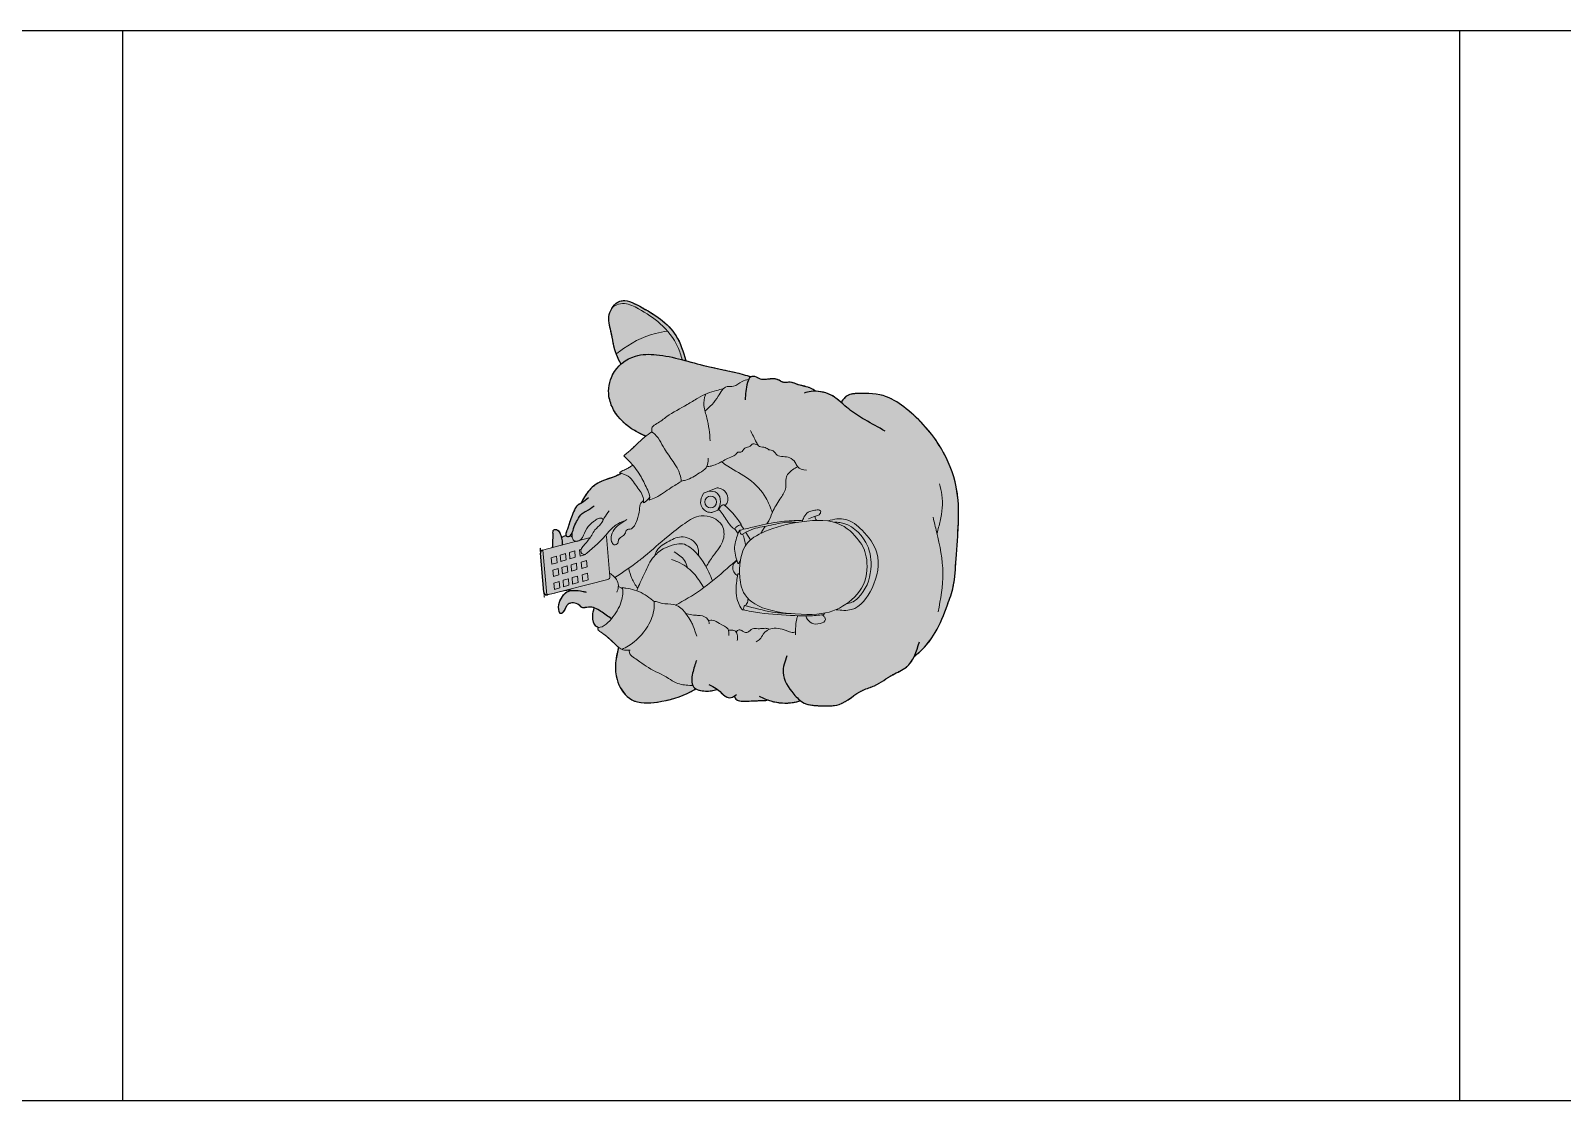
# Model space of a CAD drawing. Header units: millimetres. Extents: x 488786 to 747986, y 25193 to 95000.
# Drawn here: x 580246 to 582823, y 90200 to 92000 of the extents above; entities that cross this region are included whole.
import ezdxf

# ---------------------------------------------------------------- set-up
doc = ezdxf.new("R2010")
doc.units = ezdxf.units.MM
for name, color, linetype in [('10. ETC', 251, 'Continuous'), ('25. 255', 255, 'Continuous'), ('6. FUR1', 181, 'Continuous')]:
    doc.layers.add(name, color=color, linetype=linetype)
doc.layers.add('7. FUR2', color=241, linetype='Continuous', lineweight=5)

# ---------------------------------------------------------------- blocks, each defined once
blk = doc.blocks.new('YUHIHA_Accessory_Person_Seated_B_Plan')
at = {"layer": '25. 255'}
h = blk.add_hatch(color=256, dxfattribs=at)
h.dxf.hatch_style = 1
edge = h.paths.add_edge_path()
edge.add_spline(control_points=[(7234.8, 20135.7), (7251.6, 20140.4), (7296, 20154.6), (7328.2, 20204), (7353.4, 20253.6), (7336.7, 20272.8), (7315.4, 20282.5), (7286.2, 20273.6), (7260.9, 20270.6), (7240.9, 20263.2), (7234.5, 20260), (7228.6, 20256.8)], knot_values=[1356.412138, 1356.412138, 1356.412138, 1356.412138, 1403.512288, 1484.017915, 1519.431799, 1535.966917, 1549.052282, 1577.939486, 1618.117131, 1619.231134, 1637.793348, 1637.793348, 1637.793348, 1637.793348], weights=[1, 1, 1, 1, 1, 1, 1, 1, 1, 1, 1, 1], degree=3, periodic=0)
edge.add_spline(control_points=[(7228.6, 20256.8), (7222.9, 20263.3), (7205.1, 20277.7), (7172.6, 20282.9), (7133.2, 20268.9), (7108.2, 20241.4), (7096.9, 20217.9), (7093.7, 20210.9)], knot_values=[1198.148359, 1198.148359, 1198.148359, 1198.148359, 1221.302171, 1259.039821, 1283.753111, 1335.095709, 1356.412138, 1356.412138, 1356.412138, 1356.412138], weights=[1, 1, 1, 1, 1, 1, 1, 1], degree=3, periodic=0)
edge.add_spline(control_points=[(7093.7, 20210.9), (7093, 20211.9), (7086.6, 20220), (7075, 20231.2), (7063.8, 20244.3), (7058.6, 20250.5), (7057, 20252.3)], knot_values=[1146.914076, 1146.914076, 1146.914076, 1146.914076, 1150.209435, 1175.720654, 1191.377049, 1198.148359, 1198.148359, 1198.148359, 1198.148359], weights=[1, 1, 1, 1, 1, 1, 1], degree=3, periodic=0)
edge.add_spline(control_points=[(7057, 20252.3), (7053, 20248.1), (7047.4, 20242.2), (7041.3, 20236.8), (7039.6, 20235.3)], knot_values=[1124.394341, 1124.394341, 1124.394341, 1124.394341, 1140.693836, 1146.914076, 1146.914076, 1146.914076, 1146.914076], weights=[1, 1, 1, 1, 1], degree=3, periodic=0)
edge.add_spline(control_points=[(7039.6, 20235.3), (7036.9, 20239.4), (7032.6, 20246.5), (7026.1, 20261.8), (7024.5, 20258.5), (7024.1, 20257.3)], knot_values=[1095.407083, 1095.407083, 1095.407083, 1095.407083, 1111.435016, 1120.953215, 1124.394341, 1124.394341, 1124.394341, 1124.394341], weights=[1, 1, 1, 1, 1, 1], degree=3, periodic=0)
edge.add_spline(control_points=[(7024.1, 20257.3), (7022.6, 20260.2), (7015.8, 20273.2), (7011.3, 20296.6), (6992, 20319.8), (6976.6, 20328.5), (6968.4, 20332.6)], knot_values=[1005.55194, 1005.55194, 1005.55194, 1005.55194, 1014.651081, 1046.359614, 1070.071876, 1095.407083, 1095.407083, 1095.407083, 1095.407083], weights=[1, 1, 1, 1, 1, 1, 1], degree=3, periodic=0)
edge.add_spline(control_points=[(6968.4, 20332.6), (6967.1, 20335.2), (6964.6, 20340.7), (6950, 20347.7), (6935.2, 20353.2), (6920.5, 20357.4), (6914.2, 20360.5), (6909.8, 20361.4), (6908.2, 20360.3), (6908.1, 20360.2)], knot_values=[936.938749, 936.938749, 936.938749, 936.938749, 945.288585, 954.782466, 983.343668, 993.981421, 999.888872, 1005.080317, 1005.55194, 1005.55194, 1005.55194, 1005.55194], weights=[1, 1, 1, 1, 1, 1, 1, 1, 1, 1], degree=3, periodic=0)
edge.add_spline(control_points=[(6908.1, 20360.2), (6908.1, 20360.3), (6907.6, 20362.8), (6907, 20366.5), (6904.2, 20368.1), (6903.2, 20368.6)], knot_values=[927.478333, 927.478333, 927.478333, 927.478333, 927.806519, 934.048497, 936.938749, 936.938749, 936.938749, 936.938749], weights=[1, 1, 1, 1, 1, 1], degree=3, periodic=0)
edge.add_spline(control_points=[(6903.2, 20368.6), (6906, 20369.2), (6911.5, 20371.2), (6919.5, 20374.5), (6920.7, 20385.1), (6904.7, 20384.5), (6895.1, 20385.1), (6888, 20385.5)], knot_values=[875.928127, 875.928127, 875.928127, 875.928127, 884.067212, 892.107394, 898.47116, 905.67108, 927.478333, 927.478333, 927.478333, 927.478333], weights=[1, 1, 1, 1, 1, 1, 1, 1], degree=3, periodic=0)
edge.add_spline(control_points=[(6888, 20385.5), (6887.4, 20385.5), (6886.8, 20385.5), (6886.1, 20385.6)], knot_values=[874.079904, 874.079904, 874.079904, 874.079904, 875.928127, 875.928127, 875.928127, 875.928127], weights=[1, 1, 1, 1], degree=3, periodic=0)
edge.add_spline(control_points=[(6886.1, 20385.6), (6884.5, 20391.9), (6882.8, 20398.2), (6881.1, 20404.5)], knot_values=[873.079904, 873.079904, 873.079904, 873.079904, 874.079904, 874.079904, 874.079904, 874.079904], weights=[1, 1, 1, 1], degree=3, periodic=0)
edge.add_spline(control_points=[(6881.1, 20404.5), (6880.4, 20407.2), (6878.2, 20408.7), (6875.4, 20408.5)], knot_values=[865.534523, 865.534523, 865.534523, 865.534523, 873.079904, 873.079904, 873.079904, 873.079904], weights=[1, 0.843964, 0.843964, 1], degree=3, periodic=0)
edge.add_spline(control_points=[(6875.4, 20408.5), (6851.1, 20406.4), (6826.9, 20404.3), (6802.6, 20402.3)], knot_values=[864.534523, 864.534523, 864.534523, 864.534523, 865.534523, 865.534523, 865.534523, 865.534523], weights=[1, 1, 1, 1], degree=3, periodic=0)
edge.add_spline(control_points=[(6802.6, 20402.3), (6801, 20402.1), (6799.6, 20401.3), (6798.7, 20400)], knot_values=[859.863027, 859.863027, 859.863027, 859.863027, 864.534523, 864.534523, 864.534523, 864.534523], weights=[1, 0.938664, 0.938664, 1], degree=3, periodic=0)
edge.add_spline(control_points=[(6798.7, 20400), (6797.9, 20399), (6797.6, 20397.8), (6797.7, 20396.2), (6797.7, 20395.9), (6797.8, 20395.6)], knot_values=[855.19153, 855.19153, 855.19153, 855.19153, 858.91104, 858.91104, 859.863027, 859.863027, 859.863027, 859.863027], weights=[1, 0.951163, 0.941211, 0.977548, 0.9875, 1], degree=3, periodic=0)
edge.add_spline(control_points=[(6797.8, 20395.6), (6801.1, 20382.3), (6804.4, 20369.1), (6807.7, 20355.9)], knot_values=[854.19153, 854.19153, 854.19153, 854.19153, 855.19153, 855.19153, 855.19153, 855.19153], weights=[1, 1, 1, 1], degree=3, periodic=0)
edge.add_spline(control_points=[(6807.7, 20355.9), (6806.7, 20355.7), (6805.6, 20355.5), (6804.6, 20355.4)], knot_values=[853.19153, 853.19153, 853.19153, 853.19153, 854.19153, 854.19153, 854.19153, 854.19153], weights=[1, 1, 1, 1], degree=3, periodic=0)
edge.add_spline(control_points=[(6804.6, 20355.4), (6804.1, 20357), (6801.4, 20363.1), (6789.8, 20370.3), (6778.5, 20376.7), (6758.7, 20372.6), (6769.4, 20362.2), (6784, 20359.6), (6783.2, 20338.9), (6771.3, 20330.6), (6775.6, 20319.2), (6774.3, 20311.6), (6773.1, 20308.2)], knot_values=[739.465131, 739.465131, 739.465131, 739.465131, 744.19374, 757.902164, 774.073028, 785.920166, 791.746981, 806.401407, 825.216433, 831.845484, 843.489254, 853.19153, 853.19153, 853.19153, 853.19153], weights=[1, 1, 1, 1, 1, 1, 1, 1, 1, 1, 1, 1, 1], degree=3, periodic=0)
edge.add_spline(control_points=[(6773.1, 20308.2), (6768.3, 20309.5), (6756.4, 20312.6), (6740, 20308.8), (6736.6, 20301.4), (6736.3, 20300.6)], knot_values=[702.484478, 702.484478, 702.484478, 702.484478, 716.598355, 737.283091, 739.465131, 739.465131, 739.465131, 739.465131], weights=[1, 1, 1, 1, 1, 1], degree=3, periodic=0)
edge.add_spline(control_points=[(6736.3, 20300.6), (6735.1, 20301.1), (6731.4, 20302), (6721.9, 20286), (6711.4, 20275.8), (6700.9, 20265), (6699.1, 20262.8)], knot_values=[652.067921, 652.067921, 652.067921, 652.067921, 655.288809, 662.708475, 694.804602, 702.484478, 702.484478, 702.484478, 702.484478], weights=[1, 1, 1, 1, 1, 1, 1], degree=3, periodic=0)
edge.add_spline(control_points=[(6699.1, 20262.8), (6691, 20264.9), (6669.7, 20270), (6633, 20268.1), (6593, 20239.9), (6595.2, 20182.9), (6607.3, 20143.7), (6619.5, 20121.4), (6621.2, 20118.4)], knot_values=[437.389157, 437.389157, 437.389157, 437.389157, 460.57715, 498.157394, 536.904242, 581.379041, 642.512946, 652.067921, 652.067921, 652.067921, 652.067921], weights=[1, 1, 1, 1, 1, 1, 1, 1, 1], degree=3, periodic=0)
edge.add_spline(control_points=[(6621.2, 20118.4), (6618.4, 20113.4), (6615.8, 20098.2), (6617.6, 20085.5), (6620.1, 20078.7), (6620.1, 20078.6)], knot_values=[400.823141, 400.823141, 400.823141, 400.823141, 417.036477, 437.085412, 437.389157, 437.389157, 437.389157, 437.389157], weights=[1, 1, 1, 1, 1, 1], degree=3, periodic=0)
edge.add_spline(control_points=[(6620.1, 20078.6), (6618.2, 20076), (6612.1, 20069.1), (6602.8, 20059.9), (6605, 20050.6), (6606.5, 20047.9), (6607.2, 20046.8)], knot_values=[363.568331, 363.568331, 363.568331, 363.568331, 373.468698, 391.54366, 397.027836, 400.823141, 400.823141, 400.823141, 400.823141], weights=[1, 1, 1, 1, 1, 1, 1], degree=3, periodic=0)
edge.add_spline(control_points=[(6607.2, 20046.8), (6604.4, 20045.6), (6598.4, 20042.3), (6597.2, 20023.3), (6599.3, 20005.3), (6598.6, 19989), (6600.1, 19984.1)], knot_values=[301.787675, 301.787675, 301.787675, 301.787675, 309.739738, 320.310187, 349.168688, 363.568331, 363.568331, 363.568331, 363.568331], weights=[1, 1, 1, 1, 1, 1, 1], degree=3, periodic=0)
edge.add_spline(control_points=[(6600.1, 19984.1), (6599.4, 19982.2), (6594.1, 19967), (6592.8, 19945.5), (6597, 19927.3), (6598.3, 19923)], knot_values=[244.492619, 244.492619, 244.492619, 244.492619, 250.147657, 289.15277, 301.787675, 301.787675, 301.787675, 301.787675], weights=[1, 1, 1, 1, 1, 1], degree=3, periodic=0)
edge.add_spline(control_points=[(6598.3, 19923), (6596.7, 19920.9), (6589.8, 19910.3), (6589.1, 19884.3), (6586.9, 19843.6), (6617, 19816.1), (6626.4, 19778.3), (6646.6, 19754.6), (6658.1, 19723.5), (6673.1, 19713.6), (6681.1, 19709.9)], knot_values=[0, 0, 0, 0, 8.098568, 39.147419, 74.023921, 126.330444, 149.523644, 189.191807, 218.335236, 244.492619, 244.492619, 244.492619, 244.492619], weights=[1, 1, 1, 1, 1, 1, 1, 1, 1, 1, 1], degree=3, periodic=0)
edge.add_spline(control_points=[(6681.1, 19709.9), (6683.9, 19706.2), (6696.3, 19690.9), (6727.5, 19666.7), (6770.4, 19650), (6816, 19633.5), (6890.6, 19631.1), (6980.1, 19618.4), (7078.8, 19658.5), (7133.7, 19707.5), (7172.1, 19762.6), (7173.6, 19801.9), (7171.5, 19834.6), (7161.5, 19842.1), (7155.8, 19845.3)], knot_values=[1920.13224, 1920.13224, 1920.13224, 1920.13224, 1932.98977, 1974.843567, 2027.394872, 2060.672429, 2108.533139, 2233.535168, 2305.052476, 2396.077543, 2436.058926, 2486.281816, 2503.863838, 2521.149886, 2521.149886, 2521.149886, 2521.149886], weights=[1, 1, 1, 1, 1, 1, 1, 1, 1, 1, 1, 1, 1, 1, 1], degree=3, periodic=0)
edge.add_spline(control_points=[(7155.8, 19845.3), (7161.3, 19851.6), (7172.7, 19865.4), (7176.9, 19883.8), (7177, 19893.4)], knot_values=[1870.622397, 1870.622397, 1870.622397, 1870.622397, 1893.773653, 1920.13224, 1920.13224, 1920.13224, 1920.13224], weights=[1, 1, 1, 1, 1], degree=3, periodic=0)
edge.add_spline(control_points=[(7177, 19893.4), (7179.2, 19896.3), (7185.8, 19905.6), (7187.1, 19923.2), (7195.8, 19939.2), (7191.9, 19953.7), (7202, 19965.9), (7199.7, 19981), (7198.1, 19996.1), (7205.3, 20004.7), (7205.3, 20011.8), (7204.3, 20013.9)], knot_values=[1753.958919, 1753.958919, 1753.958919, 1753.958919, 1764.08912, 1785.514975, 1800.983889, 1812.737031, 1823.673633, 1841.122188, 1853.112694, 1863.950162, 1870.622397, 1870.622397, 1870.622397, 1870.622397], weights=[1, 1, 1, 1, 1, 1, 1, 1, 1, 1, 1, 1], degree=3, periodic=0)
edge.add_spline(control_points=[(7204.3, 20013.9), (7205.9, 20018.8), (7214.2, 20046), (7220.9, 20087.4), (7231.2, 20122.8), (7234.8, 20135.7)], knot_values=[1637.793348, 1637.793348, 1637.793348, 1637.793348, 1651.834382, 1716.867434, 1753.958919, 1753.958919, 1753.958919, 1753.958919], weights=[1, 1, 1, 1, 1, 1], degree=3, periodic=0)
at = {"layer": '6. FUR1'}
blk.add_line((6802.6, 20402.3), (6875.4, 20408.5), dxfattribs=at)
for centre, start, end in [((6803, 20396.9), 94.9054, 193.9862), ((6875.9, 20403.1), 14.8879, 94.9054)]:
    blk.add_arc(centre, 5.4, start, end, dxfattribs=at)
for points, knots in [([(6752.4, 20276.1), (6757.2, 20282.5), (6766.7, 20295.4), (6777.6, 20314), (6771.3, 20330.6), (6783.2, 20338.9), (6784, 20359.6), (6769.4, 20362.2), (6758.7, 20372.6), (6778.5, 20376.7), (6789.8, 20370.3), (6804, 20361.5), (6806.8, 20345.2), (6804.9, 20332.9), (6803, 20325.1), (6802.5, 20323.2)], [5.381191, 5.381191, 5.381191, 5.381191, 27.690537, 50.232906, 61.876675, 68.505727, 87.320753, 101.975179, 107.801993, 119.649131, 135.819995, 149.528419, 161.92189, 178.705362, 184.206324, 184.206324, 184.206324, 184.206324]), ([(6886.1, 20385.6), (6886.8, 20385.5), (6887.4, 20385.5), (6888, 20385.5), (6895.1, 20385.1), (6904.7, 20384.5), (6920.7, 20385.1), (6919.5, 20374.5), (6910.7, 20370.9), (6901.3, 20367.5), (6894, 20367.9), (6890.6, 20368.1)], [-1.848223, -1.848223, -1.848223, -1.848223, 0, 0, 0, 21.807253, 29.007172, 35.370938, 43.411121, 53.828483, 63.289831, 63.289831, 63.289831, 63.289831]), ([(6978.7, 20318.5), (6975.3, 20322.4), (6969.6, 20328.8), (6965.2, 20340.4), (6950, 20347.7), (6935.2, 20353.2), (6920.5, 20357.4), (6914.2, 20360.5), (6908.7, 20361.6), (6905.2, 20356.3), (6912.1, 20347.2), (6925.1, 20347), (6937.4, 20338.2), (6949.2, 20332.7), (6955.3, 20319.7), (6960.4, 20312.4), (6963.7, 20307.5)], [0, 0, 0, 0, 15.529739, 25.855281, 35.349162, 63.910364, 74.548118, 80.455569, 85.647013, 89.031192, 96.721711, 113.028141, 126.501805, 141.322813, 150.482944, 168.231999, 168.231999, 168.231999, 168.231999]), ([(7024.1, 20257.3), (7022.6, 20260.2), (7015.8, 20273.2), (7011.3, 20296.6), (6992, 20319.8), (6976.6, 20328.5), (6968.4, 20332.6)], [2.572139, 2.572139, 2.572139, 2.572139, 11.671281, 43.379813, 67.092075, 92.427282, 92.427282, 92.427282, 92.427282]), ([(6736.3, 20300.6), (6736.6, 20301.4), (6740, 20308.8), (6756.4, 20312.6), (6768.3, 20309.5), (6773.1, 20308.2)], [2.022348, 2.022348, 2.022348, 2.022348, 4.204389, 24.889125, 39.003002, 39.003002, 39.003002, 39.003002]), ([(7093.7, 20210.9), (7096.9, 20217.9), (7108.2, 20241.4), (7133.2, 20268.9), (7172.6, 20282.9), (7215.7, 20276), (7247.4, 20236.2), (7247.4, 20171), (7223.9, 20106), (7214.2, 20046), (7205.9, 20018.8), (7204.3, 20013.9)], [4.827478, 4.827478, 4.827478, 4.827478, 26.143907, 77.486505, 102.199795, 139.937445, 191.034414, 227.348551, 316.472565, 381.505617, 395.546652, 395.546652, 395.546652, 395.546652]), ([(7228.6, 20256.8), (7234.5, 20260), (7253.8, 20269.8), (7285.8, 20273.4), (7321.3, 20284.3), (7355.8, 20258.5), (7328.2, 20204), (7296, 20154.6), (7251.6, 20140.4), (7234.8, 20135.7)], [5.288303, 5.288303, 5.288303, 5.288303, 23.850516, 65.142164, 94.029368, 123.649851, 159.063735, 239.569362, 286.669513, 286.669513, 286.669513, 286.669513]), ([(6699.1, 20262.8), (6691, 20264.9), (6669.7, 20270), (6633, 20268.1), (6593, 20239.9), (6595.2, 20182.9), (6607.3, 20143.7), (6619.5, 20121.4), (6621.2, 20118.4)], [3.996634, 3.996634, 3.996634, 3.996634, 27.184627, 64.764871, 103.511718, 147.986518, 209.120423, 218.675397, 218.675397, 218.675397, 218.675397]), ([(6674.4, 20117.2), (6666.8, 20119.9), (6651.6, 20125.2), (6621.4, 20128.7), (6615.5, 20100.3), (6617.6, 20085.5), (6620.1, 20078.7), (6620.1, 20078.6)], [0, 0, 0, 0, 23.086971, 46.646881, 68.818031, 88.866966, 89.170711, 89.170711, 89.170711, 89.170711]), ([(6629.1, 20093.9), (6626.7, 20089.3), (6622.4, 20081), (6612.8, 20069.7), (6602.8, 20059.9), (6605.5, 20048.7), (6608.5, 20044.8), (6610.3, 20042.3)], [0, 0, 0, 0, 15.415736, 27.691452, 45.766414, 51.25059, 60.498087, 60.498087, 60.498087, 60.498087]), ([(6607.2, 20046.8), (6604.4, 20045.6), (6598.4, 20042.3), (6597.2, 20023.3), (6599.3, 20005.3), (6598.6, 19989), (6600.1, 19984.1)], [2.106491, 2.106491, 2.106491, 2.106491, 10.058555, 20.629003, 49.487504, 63.887148, 63.887148, 63.887148, 63.887148]), ([(7177, 19893.4), (7179.2, 19896.3), (7185.8, 19905.6), (7187.1, 19923.2), (7195.8, 19939.2), (7191.9, 19953.7), (7202, 19965.9), (7199.7, 19981), (7198.1, 19996.1), (7205.4, 20004.8), (7205.2, 20016.8), (7185.8, 20023.2), (7171.6, 20024.4), (7161.2, 20025.2)], [4.084874, 4.084874, 4.084874, 4.084874, 14.215075, 35.64093, 51.109843, 62.862986, 73.799588, 91.248143, 103.238649, 114.076117, 121.143694, 132.521908, 162.73266, 162.73266, 162.73266, 162.73266]), ([(6607.1, 20000.1), (6603.8, 19993), (6594.5, 19973.1), (6592.8, 19945.5), (6597, 19927.3), (6598.3, 19923)], [0, 0, 0, 0, 21.803575, 60.808688, 73.443592, 73.443592, 73.443592, 73.443592]), ([(6682.5, 19948), (6671.9, 19952), (6646.7, 19961.3), (6615.4, 19940.2), (6589.9, 19916.4), (6589.1, 19884.3), (6586.9, 19843.6), (6617, 19816.1), (6626.4, 19778.3), (6646.6, 19754.6), (6661.3, 19714.6), (6689.7, 19706), (6708, 19700.4)], [0, 0, 0, 0, 32.307682, 76.975852, 102.500365, 133.549217, 168.425718, 220.732241, 243.925441, 283.593605, 312.737034, 365.896322, 365.896322, 365.896322, 365.896322]), ([(7102.2, 19763.3), (7103, 19764.9), (7103.9, 19766.5), (7104.8, 19768.1), (7111.7, 19780.7), (7124.4, 19803.7), (7146.1, 19836.4), (7173.7, 19862.6), (7178.9, 19894.3), (7174.7, 19910.6), (7173.6, 19914.9)], [-5.04426, -5.04426, -5.04426, -5.04426, 0, 0, 0, 39.831029, 72.969652, 108.881152, 142.826264, 155.376809, 155.376809, 155.376809, 155.376809]), ([(6681.1, 19709.9), (6683.9, 19706.2), (6696.3, 19690.9), (6727.5, 19666.7), (6770.4, 19650), (6816, 19633.5), (6890.6, 19631.1), (6980.1, 19618.4), (7078.8, 19658.5), (7133.7, 19707.5), (7172.1, 19762.6), (7173.6, 19801.9), (7171.5, 19834.6), (7161.5, 19842.1), (7155.8, 19845.3)], [6.121291, 6.121291, 6.121291, 6.121291, 18.978822, 60.832618, 113.383924, 146.661481, 194.522191, 319.52422, 391.041527, 482.066595, 522.047977, 572.270868, 589.852889, 607.138938, 607.138938, 607.138938, 607.138938])]:
    blk.add_open_spline(points, degree=3, knots=knots, dxfattribs=at)
at = {"layer": '7. FUR2'}
for p, q in [((6797.7, 20396.5), (6881.3, 20403.7)), ((6797.8, 20395.6), (6825.9, 20282.8)), ((6881.1, 20404.5), (6904.9, 20315)), ((6831.6, 20278.7), (6906.3, 20285.1)), ((6955.9, 20074.1), (6951.2, 20086.5)), ((6996.8, 20077.4), (6987.6, 20101.7)), ((6911.1, 20038.7), (6920.4, 20044.9)), ((6899.4, 20015.5), (6913.4, 20024.5)), ((6919.3, 20028.3), (6927.5, 20033.6))]:
    blk.add_line(p, q, dxfattribs=at)
for points in [[(6854.7, 20387.3), (6857.7, 20377.3), (6869.7, 20378.3), (6866.7, 20388.3)], [(6807.7, 20382.3), (6810.7, 20372.3), (6822.7, 20373.3), (6819.7, 20383.3)], [(6812.7, 20365.3), (6815.7, 20355.3), (6827.7, 20356.3), (6824.7, 20366.3)], [(6831.7, 20384.3), (6834.7, 20374.3), (6846.7, 20375.3), (6843.7, 20385.3)], [(6836.7, 20367.3), (6839.7, 20357.3), (6851.7, 20358.3), (6848.7, 20368.3)], [(6859.7, 20370.3), (6862.7, 20360.3), (6874.7, 20361.3), (6871.7, 20371.3)], [(6817.7, 20348.3), (6820.7, 20338.3), (6832.7, 20339.3), (6829.7, 20349.3)], [(6841.7, 20350.3), (6844.7, 20340.3), (6856.7, 20341.3), (6853.7, 20351.3)], [(6846.7, 20331.3), (6849.7, 20321.3), (6861.7, 20322.3), (6858.7, 20332.3)], [(6864.7, 20353.3), (6867.7, 20343.3), (6879.7, 20344.3), (6876.7, 20354.3)], [(6822.7, 20329.3), (6825.7, 20319.3), (6837.7, 20320.3), (6834.7, 20330.3)]]:
    blk.add_lwpolyline(points, close=True, dxfattribs=at)
blk.add_lwpolyline([(6882.7, 20331.9), (6881.7, 20335.3), (6869.7, 20334.3), (6872.7, 20324.3), (6873.5, 20324.4)], dxfattribs=at)
blk.add_circle((6970.5, 20090), 11, dxfattribs=at)
for centre, radius, start, end in [((6831.1, 20284.1), 5.4, 193.9862, 274.9054), ((6905.8, 20290.5), 5.4, 274.9054, 306.7219), ((6983.6, 20100.2), 4.32, 20.742, 61.0869), ((6952.2, 20086.9), 1.08, 183.0156, 200.742), ((6920.9, 20045.9), 1.08, 138.783, 236.1785), ((6770.8, 20030.3), 2.16, 121.576, 169.0738), ((6835, 20038.5), 1.08, 324.2499, 80.6149), ((6856.4, 20038.4), 1.08, 108.3402, 242.8112), ((6916.5, 20035.4), 1.08, 13.8548, 68.6525), ((6928.3, 20034.2), 1.08, 193.3204, 303.5239), ((6761.3, 19880.1), 2.16, 186.2734, 275.0149)]:
    blk.add_arc(centre, radius, start, end, dxfattribs=at)
blk.add_rational_spline([(6681.1, 19709.9), (6673.1, 19713.6), (6658.1, 19723.5), (6646.6, 19754.6), (6626.4, 19778.3), (6617, 19816.1), (6586.9, 19843.6), (6589.1, 19884.3), (6589.8, 19910.3), (6596.7, 19920.9), (6598.3, 19923), (6597, 19927.3), (6592.8, 19945.5), (6594.1, 19967), (6599.4, 19982.2), (6600.1, 19984.1), (6598.6, 19989), (6599.3, 20005.3), (6597.2, 20023.3), (6598.4, 20042.3), (6604.4, 20045.6), (6607.2, 20046.8), (6606.5, 20047.9), (6605, 20050.6), (6602.8, 20059.9), (6612.1, 20069.1), (6618.2, 20076), (6620.1, 20078.6), (6620.1, 20078.7), (6617.6, 20085.5), (6615.8, 20098.2), (6618.4, 20113.4), (6621.2, 20118.4), (6619.5, 20121.4), (6607.3, 20143.7), (6595.2, 20182.9), (6593, 20239.9), (6633, 20268.1), (6669.7, 20270), (6691, 20264.9), (6699.1, 20262.8), (6700.9, 20265), (6711.4, 20275.8), (6721.9, 20286), (6731.4, 20302), (6735.1, 20301.1), (6736.3, 20300.6), (6736.6, 20301.4), (6740, 20308.8), (6756.4, 20312.6), (6768.3, 20309.5), (6773.1, 20308.2), (6774.3, 20311.6), (6775.6, 20319.2), (6771.3, 20330.6), (6783.2, 20338.9), (6784, 20359.6), (6769.4, 20362.2), (6758.7, 20372.6), (6778.5, 20376.7), (6789.8, 20370.3), (6801.4, 20363.1), (6804.1, 20357), (6804.6, 20355.4), (6805.6, 20355.5), (6806.7, 20355.7), (6807.7, 20355.9), (6804.4, 20369.1), (6801.1, 20382.3), (6797.8, 20395.6), (6797.7, 20395.9), (6797.7, 20396.2), (6797.6, 20397.8), (6797.9, 20399), (6798.7, 20400), (6799.6, 20401.3), (6801, 20402.1), (6802.6, 20402.3), (6826.9, 20404.3), (6851.1, 20406.4), (6875.4, 20408.5), (6878.2, 20408.7), (6880.4, 20407.2), (6881.1, 20404.5), (6882.8, 20398.2), (6884.5, 20391.9), (6886.1, 20385.6), (6886.8, 20385.5), (6887.4, 20385.5), (6888, 20385.5), (6895.1, 20385.1), (6904.7, 20384.5), (6920.7, 20385.1), (6919.5, 20374.5), (6911.5, 20371.2), (6906, 20369.2), (6903.2, 20368.6), (6904.2, 20368.1), (6907, 20366.5), (6907.6, 20362.8), (6908.1, 20360.3), (6908.1, 20360.2), (6908.2, 20360.3), (6909.8, 20361.4), (6914.2, 20360.5), (6920.5, 20357.4), (6935.2, 20353.2), (6950, 20347.7), (6964.6, 20340.7), (6967.1, 20335.2), (6968.4, 20332.6), (6976.6, 20328.5), (6992, 20319.8), (7011.3, 20296.6), (7015.8, 20273.2), (7022.6, 20260.2), (7024.1, 20257.3), (7024.5, 20258.5), (7026.1, 20261.8), (7032.6, 20246.5), (7036.9, 20239.4), (7039.6, 20235.3), (7041.3, 20236.8), (7047.4, 20242.2), (7053, 20248.1), (7057, 20252.3), (7058.6, 20250.5), (7063.8, 20244.3), (7075, 20231.2), (7086.6, 20220), (7093, 20211.9), (7093.7, 20210.9), (7096.9, 20217.9), (7108.2, 20241.4), (7133.2, 20268.9), (7172.6, 20282.9), (7205.1, 20277.7), (7222.9, 20263.3), (7228.6, 20256.8), (7234.5, 20260), (7240.9, 20263.2), (7260.9, 20270.6), (7286.2, 20273.6), (7315.4, 20282.5), (7336.7, 20272.8), (7353.4, 20253.6), (7328.2, 20204), (7296, 20154.6), (7251.6, 20140.4), (7234.8, 20135.7), (7231.2, 20122.8), (7220.9, 20087.4), (7214.2, 20046), (7205.9, 20018.8), (7204.3, 20013.9), (7205.3, 20011.8), (7205.3, 20004.7), (7198.1, 19996.1), (7199.7, 19981), (7202, 19965.9), (7191.9, 19953.7), (7195.8, 19939.2), (7187.1, 19923.2), (7185.8, 19905.6), (7179.2, 19896.3), (7177, 19893.4), (7176.9, 19883.8), (7172.7, 19865.4), (7161.3, 19851.6), (7155.8, 19845.3), (7161.5, 19842.1), (7171.5, 19834.6), (7173.6, 19801.9), (7172.1, 19762.6), (7133.7, 19707.5), (7078.8, 19658.5), (6980.1, 19618.4), (6890.6, 19631.1), (6816, 19633.5), (6770.4, 19650), (6727.5, 19666.7), (6696.3, 19690.9), (6683.9, 19706.2), (6681.1, 19709.9)], [1, 1, 1, 1, 1, 1, 1, 1, 1, 1, 1, 1, 1, 1, 1, 1, 1, 1, 1, 1, 1, 1, 1, 1, 1, 1, 1, 1, 1, 1, 1, 1, 1, 1, 1, 1, 1, 1, 1, 1, 1, 1, 1, 1, 1, 1, 1, 1, 1, 1, 1, 1, 1, 1, 1, 1, 1, 1, 1, 1, 1, 1, 1, 1, 1, 1, 1, 1, 1, 1, 0.987500489837, 0.977548208386, 0.941210862032, 0.951163143483, 1, 0.93866363332, 0.93866363332, 1, 1, 1, 1, 0.843964316639, 0.843964316639, 1, 1, 1, 1, 1, 1, 1, 1, 1, 1, 1, 1, 1, 1, 1, 1, 1, 1, 1, 1, 1, 1, 1, 1, 1, 1, 1, 1, 1, 1, 1, 1, 1, 1, 1, 1, 1, 1, 1, 1, 1, 1, 1, 1, 1, 1, 1, 1, 1, 1, 1, 1, 1, 1, 1, 1, 1, 1, 1, 1, 1, 1, 1, 1, 1, 1, 1, 1, 1, 1, 1, 1, 1, 1, 1, 1, 1, 1, 1, 1, 1, 1, 1, 1, 1, 1, 1, 1, 1, 1, 1, 1, 1, 1, 1, 1, 1, 1, 1, 1, 1], degree=3, knots=[0, 0, 0, 0, 26.157383, 55.300812, 94.968975, 118.162175, 170.468698, 205.3452, 236.394051, 244.492619, 244.492619, 244.492619, 257.127524, 296.132637, 301.787675, 301.787675, 301.787675, 316.187318, 345.045819, 355.616268, 363.568331, 363.568331, 363.568331, 367.363636, 372.847812, 390.922774, 400.823141, 400.823141, 400.823141, 401.126886, 421.175821, 437.389157, 437.389157, 437.389157, 446.944131, 508.078036, 552.552836, 591.299684, 628.879927, 652.067921, 652.067921, 652.067921, 659.747797, 691.843924, 699.263589, 702.484478, 702.484478, 702.484478, 704.666519, 725.351255, 739.465131, 739.465131, 739.465131, 749.167408, 760.811178, 767.440229, 786.255255, 800.909681, 806.736496, 818.583633, 834.754498, 848.462922, 853.19153, 853.19153, 853.19153, 854.19153, 854.19153, 854.19153, 855.19153, 855.19153, 855.19153, 856.143517, 856.143517, 859.863027, 859.863027, 859.863027, 864.534523, 864.534523, 864.534523, 865.534523, 865.534523, 865.534523, 873.079904, 873.079904, 873.079904, 874.079904, 874.079904, 874.079904, 875.928127, 875.928127, 875.928127, 897.735379, 904.935299, 911.299065, 919.339248, 927.478333, 927.478333, 927.478333, 930.368585, 936.610563, 936.938749, 936.938749, 936.938749, 937.410371, 942.601816, 948.509267, 959.147021, 987.708223, 997.202103, 1005.55194, 1005.55194, 1005.55194, 1030.887146, 1054.599408, 1086.307941, 1095.407083, 1095.407083, 1095.407083, 1098.848209, 1108.366408, 1124.394341, 1124.394341, 1124.394341, 1130.614582, 1146.914076, 1146.914076, 1146.914076, 1153.685386, 1169.341781, 1194.853, 1198.148359, 1198.148359, 1198.148359, 1219.464787, 1270.807385, 1295.520676, 1333.258326, 1356.412138, 1356.412138, 1356.412138, 1374.974351, 1376.088354, 1416.265999, 1445.153203, 1458.238568, 1474.773686, 1510.18757, 1590.693197, 1637.793348, 1637.793348, 1637.793348, 1674.884833, 1739.917885, 1753.958919, 1753.958919, 1753.958919, 1760.631154, 1771.468622, 1783.459128, 1800.907683, 1811.844285, 1823.597428, 1839.066341, 1860.492196, 1870.622397, 1870.622397, 1870.622397, 1896.980983, 1920.13224, 1920.13224, 1920.13224, 1937.418289, 1955.00031, 2005.2232, 2045.204583, 2136.22965, 2207.746958, 2332.748987, 2380.609697, 2413.887254, 2466.43856, 2508.292356, 2521.149886, 2521.149886, 2521.149886, 2521.149886], dxfattribs=at)
for points, knots in [([(6903.2, 20368.6), (6904.2, 20368.1), (6907, 20366.5), (6907.6, 20362.8), (6908.1, 20360.3), (6908.1, 20360.2)], [2.087397, 2.087397, 2.087397, 2.087397, 4.977649, 11.219627, 11.547813, 11.547813, 11.547813, 11.547813]), ([(6954.3, 20279.9), (6950, 20283), (6942.3, 20288.6), (6928.7, 20295.1), (6920.5, 20306.3), (6905.5, 20313.8), (6894.5, 20323.1), (6885, 20331.8), (6875.8, 20333.8), (6871.3, 20325.1), (6883.1, 20313.8), (6895.5, 20296.8), (6916.2, 20280.9), (6930.7, 20264.7), (6934.5, 20254.3), (6935.9, 20250)], [0, 0, 0, 0, 14.746484, 26.374563, 41.254186, 51.948506, 72.297846, 80.713304, 88.56616, 93.430847, 103.166038, 127.285395, 155.798933, 174.071585, 186.499654, 186.499654, 186.499654, 186.499654]), ([(6915.8, 20348.6), (6912.9, 20349), (6907.8, 20349.8), (6899.7, 20348), (6895.9, 20339.8), (6902.9, 20329.2), (6917.6, 20324.8), (6929.7, 20316.3), (6935.4, 20307.1), (6940, 20301.9), (6942, 20294.4), (6939, 20291.6), (6937.9, 20290.6)], [0, 0, 0, 0, 7.947324, 14.547256, 21.43302, 29.130549, 46.107255, 63.121989, 68.911321, 75.763565, 82.889056, 86.867612, 86.867612, 86.867612, 86.867612]), ([(6693.9, 20241.2), (6693.5, 20245.8), (6692.8, 20256.6), (6709.5, 20273.9), (6721.9, 20286), (6731.5, 20302.1), (6735.2, 20301.1), (6736.4, 20300.6)], [0, 0, 0, 0, 12.569457, 28.973039, 61.069165, 68.488831, 71.775616, 71.775616, 71.775616, 71.775616]), ([(6736.4, 20300.6), (6736.4, 20299.5), (6736.8, 20292.7), (6749.8, 20276.6), (6771.7, 20261.2), (6795.9, 20253.7), (6807.8, 20254.8), (6810.8, 20255.1)], [0.655594, 0.655594, 0.655594, 0.655594, 3.673122, 19.582642, 53.95281, 78.905368, 87.140068, 87.140068, 87.140068, 87.140068]), ([(6802.1, 20265.9), (6805.1, 20264.7), (6812, 20261.8), (6827.1, 20264.7), (6834.1, 20273.4), (6838.1, 20279.3)], [0, 0, 0, 0, 8.978339, 20.393957, 39.407752, 39.407752, 39.407752, 39.407752]), ([(6938.2, 20247), (6936.4, 20249.5), (6931.2, 20256.5), (6924, 20268.6), (6910.2, 20276.2), (6898.6, 20276.6), (6889.1, 20271.5), (6892.9, 20262.1), (6901.2, 20263.3), (6906.3, 20256.7), (6910.1, 20249.1), (6920.2, 20248.4), (6919.1, 20234.3), (6937.6, 20227.3), (6953.3, 20222.7), (6967.9, 20222.5), (6972, 20217.4), (6973.4, 20215.4)], [0, 0, 0, 0, 8.431996, 24.246121, 38.684701, 49.407753, 56.572726, 63.426686, 69.408317, 76.596035, 84.452197, 92.462216, 97.786915, 117.758956, 135.804965, 147.635574, 154.004367, 154.004367, 154.004367, 154.004367]), ([(6784.7, 20196.3), (6780.6, 20196.1), (6764.6, 20195.7), (6732.5, 20208.7), (6707.2, 20233), (6697.2, 20252.5), (6695.2, 20256.6)], [7.458766, 7.458766, 7.458766, 7.458766, 18.805452, 52.029266, 99.918114, 112.59043, 112.59043, 112.59043, 112.59043]), ([(6784.7, 20196.3), (6786.3, 20198.2), (6795.2, 20209.2), (6805.8, 20226.5), (6809.1, 20245.5), (6810.4, 20253.1), (6810.8, 20255.1)], [18.623805, 18.623805, 18.623805, 18.623805, 25.619713, 57.714308, 73.14662, 78.995619, 78.995619, 78.995619, 78.995619]), ([(6808.3, 20254.8), (6809.6, 20256.5), (6811.3, 20259), (6812.4, 20261.9), (6812.8, 20262.9)], [3.282698, 3.282698, 3.282698, 3.282698, 8.973959, 11.879678, 11.879678, 11.879678, 11.879678]), ([(6849, 20098.8), (6856.1, 20094.6), (6873.3, 20084), (6895.3, 20063.6), (6934.8, 20065.2), (6951.7, 20106.8), (6929.6, 20140.9), (6903, 20175.2), (6876.2, 20204.8), (6850.4, 20237.7), (6838.2, 20256.5), (6829.9, 20269.4)], [8.700661, 8.700661, 8.700661, 8.700661, 31.769745, 64.748921, 88.792229, 128.941094, 160.055208, 197.193517, 250.819212, 270.47848, 313.042256, 313.042256, 313.042256, 313.042256]), ([(7039.6, 20235.3), (7036.9, 20239.4), (7032.6, 20246.5), (7025.1, 20264.2), (7021.2, 20240.7), (7002.7, 20232.2), (6985.1, 20215.6), (6972.5, 20215.3), (6969.1, 20215.3)], [2.517213, 2.517213, 2.517213, 2.517213, 18.545147, 28.063346, 35.932547, 63.300595, 88.202757, 97.611425, 97.611425, 97.611425, 97.611425]), ([(7057, 20252.3), (7053, 20248.1), (7041.2, 20235.8), (7019.8, 20219.7), (6997.4, 20209.7), (6982.2, 20203.1), (6976, 20204.3), (6974.1, 20204.7)], [1.086867, 1.086867, 1.086867, 1.086867, 17.386361, 48.232019, 74.223912, 86.702426, 91.902492, 91.902492, 91.902492, 91.902492]), ([(7101.7, 20199.5), (7098.5, 20204.3), (7090, 20216.8), (7075, 20231.2), (7063.8, 20244.3), (7058.6, 20250.5), (7057, 20252.3)], [2.008784, 2.008784, 2.008784, 2.008784, 18.223603, 43.734821, 59.391217, 66.162527, 66.162527, 66.162527, 66.162527]), ([(7236.6, 20142.5), (7244.7, 20144.7), (7270, 20152.6), (7305.3, 20180.4), (7328.6, 20217.1), (7343.7, 20245.3), (7340.8, 20263.4), (7336.7, 20270.2), (7334.8, 20272.6)], [11.665934, 11.665934, 11.665934, 11.665934, 34.794768, 85.386928, 131.164786, 156.769737, 170.576555, 179.228178, 179.228178, 179.228178, 179.228178]), ([(7290.1, 20169.8), (7289.1, 20177.4), (7283.7, 20209.7), (7266, 20241.6), (7249.3, 20263.8), (7247.8, 20265.7)], [24.083929, 24.083929, 24.083929, 24.083929, 45.399902, 115.208479, 122.030401, 122.030401, 122.030401, 122.030401]), ([(6693.8, 20242.8), (6691.3, 20242.8), (6684.8, 20242.4), (6679.1, 20232.4), (6670.5, 20221.3), (6656.4, 20200.7), (6646, 20176.7), (6629.9, 20153.1), (6627.8, 20136.7), (6627.4, 20126.2), (6627.3, 20124.3)], [1.473906, 1.473906, 1.473906, 1.473906, 7.982038, 18.981672, 30.026628, 48.232406, 87.38997, 102.788018, 126.569889, 131.87622, 131.87622, 131.87622, 131.87622]), ([(6823.2, 20086.7), (6828.5, 20089), (6851.6, 20099.1), (6878.9, 20115.4), (6894, 20142.2), (6890.8, 20159.2), (6885, 20178.2), (6867.7, 20200.2), (6839.2, 20213), (6817.7, 20223.4), (6806.4, 20227.9), (6804.8, 20228.5)], [1.898917, 1.898917, 1.898917, 1.898917, 18.070742, 72.269448, 86.359471, 99.454699, 118.437216, 141.635371, 174.272597, 203.466374, 208.243335, 208.243335, 208.243335, 208.243335]), ([(6809.4, 20226.7), (6815.4, 20230.8), (6827.1, 20238.4), (6840.4, 20242.1), (6847, 20243.5)], [7.585575, 7.585575, 7.585575, 7.585575, 27.531028, 46.1814, 46.1814, 46.1814, 46.1814]), ([(6719.7, 20116.5), (6743.6, 20124.6), (6755.8, 20133.3), (6768.6, 20139.6), (6781.8, 20158.9), (6778.6, 20179.5), (6784.9, 20191.2), (6784.7, 20196.3)], [0, 0, 0, 0, 2.978978, 18.032377, 39.38685, 59.05842, 73.541371, 73.541371, 73.541371, 73.541371]), ([(6870.8, 20113), (6877.3, 20112.5), (6893.8, 20113.4), (6910.5, 20141.1), (6897.8, 20168.5), (6885.6, 20189.1), (6873.4, 20194), (6870, 20195.1)], [7.795453, 7.795453, 7.795453, 7.795453, 25.156569, 53.466894, 78.777984, 105.891702, 115.791484, 115.791484, 115.791484, 115.791484]), ([(6969.1, 20215.3), (6969.7, 20214.3), (6972.4, 20210.1), (6976, 20206.6), (6978.9, 20204)], [1.73941, 1.73941, 1.73941, 1.73941, 4.84053, 15.655219, 15.655219, 15.655219, 15.655219]), ([(6974.1, 20204.7), (6975.8, 20200.5), (6981.4, 20186), (6995.8, 20167.4), (7005.2, 20151.3), (7009, 20144.7)], [0.778077, 0.778077, 0.778077, 0.778077, 13.264484, 43.950403, 65.159393, 65.159393, 65.159393, 65.159393]), ([(7009, 20144.7), (7013.4, 20145.3), (7036.2, 20149), (7062.5, 20175.3), (7093.9, 20187.8), (7101.2, 20198.8), (7101.7, 20199.5)], [3.15582, 3.15582, 3.15582, 3.15582, 15.213341, 67.206601, 101.405674, 103.875843, 103.875843, 103.875843, 103.875843]), ([(7181.8, 20066), (7180.9, 20070.1), (7178.7, 20080.1), (7174.1, 20096.4), (7164.1, 20114.4), (7148.9, 20139.1), (7135.3, 20166.8), (7119, 20185.8), (7111.9, 20200.4), (7104.9, 20199.9), (7101.6, 20199.5)], [4.651678, 4.651678, 4.651678, 4.651678, 16.226773, 33.20186, 51.445424, 73.019804, 114.134964, 135.005044, 145.317506, 153.602174, 153.602174, 153.602174, 153.602174]), ([(6810.1, 20103.4), (6818.7, 20108.3), (6837.4, 20119.5), (6855, 20141.8), (6861.3, 20158.3), (6863.4, 20163.7)], [4.227022, 4.227022, 4.227022, 4.227022, 31.551842, 64.406535, 80.483314, 80.483314, 80.483314, 80.483314]), ([(6742.4, 20093.2), (6745.5, 20093.7), (6754, 20095), (6759.1, 20108), (6758.2, 20120.5), (6760.6, 20129.6), (6761.8, 20135.4), (6762.1, 20137.1)], [0, 0, 0, 0, 8.332999, 23.021147, 32.180951, 43.677299, 48.544904, 48.544904, 48.544904, 48.544904]), ([(6861.8, 20041.3), (6856.7, 20047.3), (6837.5, 20069.6), (6806.1, 20105.6), (6786.6, 20140.1), (6777.8, 20156.1)], [15.6824, 15.6824, 15.6824, 15.6824, 37.732542, 97.2235, 147.655805, 147.655805, 147.655805, 147.655805]), ([(6847.7, 20133.5), (6852.6, 20135), (6865.2, 20139.4), (6872.7, 20151), (6877.4, 20158.2)], [4.853876, 4.853876, 4.853876, 4.853876, 18.696409, 41.59721, 41.59721, 41.59721, 41.59721]), ([(7009.8, 20144.8), (7010.3, 20142), (7012.6, 20129.5), (7022.4, 20114.9), (7033.8, 20095.2), (7046, 20094.7), (7052.7, 20094.5)], [2.101032, 2.101032, 2.101032, 2.101032, 10.008981, 37.169986, 51.420534, 68.666526, 68.666526, 68.666526, 68.666526]), ([(6951.1, 20086.9), (6951, 20090.6), (6951.2, 20101), (6968.6, 20112), (6980.3, 20106.9), (6985.6, 20103.9)], [2.541787, 2.541787, 2.541787, 2.541787, 12.53172, 31.06482, 47.169588, 47.169588, 47.169588, 47.169588]), ([(7084.6, 20090.5), (7099.1, 20091.7), (7121.5, 20093.6), (7149.2, 20103.6), (7164.9, 20101.6), (7171.7, 20099), (7172.3, 20098.8)], [0, 0, 0, 0, 40.216137, 62.116311, 80.751781, 82.301786, 82.301786, 82.301786, 82.301786]), ([(6720.9, 20056.7), (6725.1, 20056.5), (6736.4, 20056), (6741.1, 20073.2), (6750.3, 20084), (6749.2, 20091.7), (6748.5, 20094.5), (6748.5, 20094.5)], [0, 0, 0, 0, 10.707058, 28.70526, 41.019681, 48.903536, 48.973589, 48.973589, 48.973589, 48.973589]), ([(6920, 20046.6), (6921.4, 20048.1), (6928.8, 20056.3), (6942.6, 20063.6), (6953, 20071.8), (6956.3, 20074.4)], [2.174821, 2.174821, 2.174821, 2.174821, 7.719967, 32.927944, 44.524156, 44.524156, 44.524156, 44.524156]), ([(6990, 20095.3), (6991, 20088.4), (6990.7, 20076.2), (6971.2, 20069.4), (6960.4, 20074), (6955.4, 20076.8), (6954.8, 20077.2)], [7.006056, 7.006056, 7.006056, 7.006056, 24.35763, 40.251515, 54.063594, 56.154805, 56.154805, 56.154805, 56.154805]), ([(6956.3, 20074.4), (6958, 20074), (6961.7, 20072.6), (6964.9, 20068.4), (6965.2, 20065.4), (6965.2, 20064.6)], [2.083566, 2.083566, 2.083566, 2.083566, 6.924235, 13.142986, 15.256577, 15.256577, 15.256577, 15.256577]), ([(6963.7, 20062.9), (6965.2, 20061.4), (6969.3, 20057.9), (6980, 20056.9), (6991.5, 20062.3), (6996.1, 20071.6), (6996.7, 20076.5), (6996.8, 20077.4)], [0.875899, 0.875899, 0.875899, 0.875899, 6.813113, 15.691137, 28.773432, 39.827705, 42.546106, 42.546106, 42.546106, 42.546106]), ([(7036.3, 20097.2), (7036.6, 20094.4), (7038.2, 20084.4), (7044.3, 20071.4), (7052.1, 20058), (7055.6, 20049), (7058.8, 20042), (7064.7, 20039.6), (7061.5, 20030.6), (7073.7, 20027.2), (7072.3, 20016.3), (7080.6, 20011.6), (7077.7, 20005.7), (7077, 20002.4), (7076.8, 20001.3)], [4.873044, 4.873044, 4.873044, 4.873044, 12.57116, 32.967234, 44.100409, 55.775932, 59.727962, 65.137782, 70.128881, 80.343237, 89.714173, 95.819943, 101.67103, 104.89997, 104.89997, 104.89997, 104.89997]), ([(7199.2, 20018.5), (7198.5, 20022.8), (7196.2, 20032.8), (7184.6, 20043.8), (7189.1, 20064.1), (7162.2, 20076.6), (7148.2, 20091.1), (7140.4, 20100.1)], [4.067887, 4.067887, 4.067887, 4.067887, 15.903226, 32.649141, 43.873514, 66.517147, 100.774559, 100.774559, 100.774559, 100.774559]), ([(6711.2, 20040.9), (6714.1, 20040.6), (6720, 20039.9), (6729.5, 20042.5), (6731.3, 20050.6), (6730.9, 20055.2), (6730.3, 20057.1)], [0, 0, 0, 0, 8.262713, 16.888783, 23.652041, 29.264281, 29.264281, 29.264281, 29.264281]), ([(6832, 20040.1), (6833.2, 20041.6), (6836.7, 20045.5), (6844.4, 20049.8), (6855.1, 20048.6), (6858.8, 20043.5), (6860.3, 20040.8)], [6.685701, 6.685701, 6.685701, 6.685701, 12.006511, 21.316947, 30.282341, 38.500831, 38.500831, 38.500831, 38.500831]), ([(6856.1, 20039.4), (6866.1, 20042.8), (6885.4, 20048.9), (6905.7, 20040.8), (6915.7, 20036.9), (6916.9, 20036.4)], [1.021642, 1.021642, 1.021642, 1.021642, 29.335014, 55.697083, 59.019314, 59.019314, 59.019314, 59.019314]), ([(6927.3, 20034), (6926.6, 20036.8), (6925.4, 20041.3), (6921.7, 20044), (6920.3, 20045)], [0.746692, 0.746692, 0.746692, 0.746692, 8.532808, 13.265411, 13.265411, 13.265411, 13.265411]), ([(6928.9, 20033.3), (6931.8, 20035.2), (6943.1, 20042.8), (6955.1, 20053.6), (6963.6, 20062.8), (6965.2, 20064.6)], [2.638804, 2.638804, 2.638804, 2.638804, 12.182994, 40.429442, 47.060194, 47.060194, 47.060194, 47.060194]), ([(6950.4, 19974.6), (6959.8, 19978.1), (6983.9, 19987.4), (7015.2, 20016.6), (7030.9, 20049.1), (7042.7, 20065.6), (7045.6, 20069.5)], [2.970376, 2.970376, 2.970376, 2.970376, 30.896116, 74.461976, 117.198368, 130.681414, 130.681414, 130.681414, 130.681414]), ([(6732, 19981.1), (6732.7, 19982.4), (6734.4, 19985.9), (6733.8, 19993.2), (6732.9, 20002.1), (6734.9, 20013.3), (6726.6, 20019.2), (6725.9, 20027.5), (6730.2, 20031.6), (6732, 20038.1), (6729.2, 20041.2), (6727.4, 20042.9)], [2.484441, 2.484441, 2.484441, 2.484441, 6.429061, 13.487234, 21.903657, 31.957174, 41.694475, 47.053461, 52.533093, 57.596561, 63.774698, 63.774698, 63.774698, 63.774698]), ([(6759.2, 19879.9), (6758.2, 19888.9), (6756.3, 19906.6), (6758.1, 19946.3), (6760.5, 19987.8), (6766.6, 20020), (6768.7, 20030.7)], [1.93079, 1.93079, 1.93079, 1.93079, 27.081337, 51.269853, 112.089691, 142.261654, 142.261654, 142.261654, 142.261654]), ([(6761.5, 19940.1), (6761.7, 19949.6), (6763.1, 19976.6), (6771.2, 20005), (6776, 20024.2), (6776.5, 20026.4)], [13.916577, 13.916577, 13.916577, 13.916577, 40.306994, 88.805383, 95.227909, 95.227909, 95.227909, 95.227909]), ([(6768.1, 20027.8), (6769.2, 20028.4), (6771.5, 20029.6), (6774.7, 20028.1), (6776.2, 20026.8), (6776.5, 20026.4)], [1.48127, 1.48127, 1.48127, 1.48127, 4.777514, 8.684062, 10.147879, 10.147879, 10.147879, 10.147879]), ([(6769.7, 20032.1), (6773.6, 20034.5), (6788.3, 20043.2), (6811, 20043.5), (6827.5, 20040.8), (6831.9, 20040.1), (6831.9, 20040.1), (6831.9, 20040.1), (6831.9, 20040.1), (6832.9, 20039.9), (6834, 20039.7), (6835.1, 20039.5)], [1.515861, 1.515861, 1.515861, 1.515861, 14.206241, 48.65291, 60.851724, 60.851724, 60.851724, 60.852126, 60.852126, 60.852126, 63.950928, 63.950928, 63.950928, 63.950928]), ([(6776.3, 20025.3), (6779.1, 20023.6), (6783.3, 20021), (6788, 20020.5), (6789.7, 20020.4)], [1.108657, 1.108657, 1.108657, 1.108657, 10.04117, 14.587737, 14.587737, 14.587737, 14.587737]), ([(6835.8, 20037.8), (6835.8, 20037.8), (6835.8, 20037.8), (6835.7, 20037.7), (6835.7, 20037.7), (6835.7, 20037.7), (6835.7, 20037.7), (6835.3, 20037.1), (6834.9, 20036.6), (6834.5, 20036.1)], [1.923587, 1.923587, 1.923587, 1.923587, 2.089177, 2.089177, 2.089177, 2.104643, 2.104643, 2.104643, 3.96531, 3.96531, 3.96531, 3.96531]), ([(6910.2, 20030.2), (6908.5, 20029.5), (6901.7, 20027.1), (6894.7, 20025.5), (6889.4, 20024.6)], [13.656805, 13.656805, 13.656805, 13.656805, 18.732495, 33.708537, 33.708537, 33.708537, 33.708537]), ([(6909.3, 20031.7), (6909.9, 20032.9), (6911.9, 20035.6), (6915.4, 20035.4), (6917.7, 20034.9)], [1.65123, 1.65123, 1.65123, 1.65123, 5.121143, 10.995421, 10.995421, 10.995421, 10.995421]), ([(6931.9, 19927.4), (6932.5, 19933.9), (6933.1, 19952.1), (6925.4, 19980.7), (6921.6, 20010.4), (6912.7, 20026), (6909.3, 20031.7)], [11.742393, 11.742393, 11.742393, 11.742393, 29.858815, 62.391215, 93.397576, 111.737136, 111.737136, 111.737136, 111.737136]), ([(6917.5, 20035.7), (6917.6, 20035.4), (6917.6, 20035.2), (6917.7, 20034.9), (6917.7, 20034.9), (6917.7, 20034.9), (6917.7, 20034.9), (6919.8, 20026.2), (6925.4, 20003.4), (6932.9, 19968.3), (6935.6, 19937.9), (6935.2, 19922), (6935, 19918.5)], [3.287425, 3.287425, 3.287425, 3.287425, 4.029049, 4.029049, 4.029049, 4.029178, 4.029178, 4.029178, 28.844634, 69.326787, 103.486546, 113.357994, 113.357994, 113.357994, 113.357994]), ([(6727.5, 19932), (6726.9, 19933.2), (6725.2, 19937.5), (6731, 19952.4), (6737.9, 19972), (6726.7, 19992.4), (6713.4, 19996.9), (6710.3, 20003.1), (6708.9, 20005.8)], [2.793478, 2.793478, 2.793478, 2.793478, 6.694112, 15.566808, 44.284172, 62.424907, 72.85271, 81.022299, 81.022299, 81.022299, 81.022299]), ([(6924.8, 19988), (6922.8, 19989.4), (6918.5, 19992.2), (6914, 19994.8), (6911.7, 19996.1)], [126.515975, 126.515975, 126.515975, 126.515975, 133.394935, 140.807275, 140.807275, 140.807275, 140.807275]), ([(7104, 20015.1), (7096.8, 20011.6), (7086.8, 20006.8), (7071.8, 19999), (7073.7, 19987.8), (7066.9, 19981.2), (7067.3, 19971), (7055.4, 19966.7), (7055.1, 19953.6), (7053.8, 19941.3), (7045.9, 19931.8), (7032.5, 19927.2), (7030.5, 19917.5), (7029.2, 19910.9)], [0, 0, 0, 0, 24.939593, 34.548428, 45.342442, 53.284587, 61.301274, 72.475159, 84.107265, 96.527791, 109.920638, 118.481544, 136.70404, 136.70404, 136.70404, 136.70404]), ([(7035.9, 19927.2), (7034.3, 19930.5), (7029.4, 19939.5), (7016.1, 19951.9), (6995.3, 19946.9), (6975.9, 19960.2), (6957.4, 19972.4), (6939.6, 19978.6), (6931.7, 19983.4), (6929.1, 19985.1)], [5.855156, 5.855156, 5.855156, 5.855156, 15.926292, 34.485669, 50.591924, 70.033608, 96.137971, 113.15902, 121.726729, 121.726729, 121.726729, 121.726729]), ([(6757.3, 19928), (6755.2, 19928.5), (6747.3, 19930.6), (6735.3, 19932), (6725.5, 19932), (6721.7, 19932)], [7.452901, 7.452901, 7.452901, 7.452901, 13.351308, 30.181345, 40.732857, 40.732857, 40.732857, 40.732857]), ([(6756.9, 19912.3), (6755.7, 19912), (6750.1, 19910.3), (6741.6, 19901), (6741.1, 19887.6), (6747.1, 19874.3), (6755, 19877.2), (6757.4, 19879.8), (6758.8, 19881.3), (6759, 19881.5)], [5.653685, 5.653685, 5.653685, 5.653685, 9.208823, 21.968441, 36.488492, 47.557183, 51.762576, 56.946764, 57.558202, 57.558202, 57.558202, 57.558202]), ([(6933, 19919.2), (6935.9, 19918.2), (6942.5, 19915.6), (6951.9, 19909), (6953.8, 19897.9), (6955.9, 19890.5), (6953.6, 19883.2), (6945.2, 19885.8), (6943.2, 19895.8), (6940.2, 19902.8), (6938.4, 19906.9)], [2.684461, 2.684461, 2.684461, 2.684461, 11.212993, 22.53805, 32.393237, 40.84555, 44.827862, 49.997163, 58.902017, 71.464725, 71.464725, 71.464725, 71.464725]), ([(6943.2, 19894.4), (6942, 19894.7), (6938.8, 19894.9), (6936.3, 19892.9), (6934.8, 19891.4)], [1.459288, 1.459288, 1.459288, 1.459288, 4.750985, 10.264054, 10.264054, 10.264054, 10.264054]), ([(6768.5, 19856.1), (6767.2, 19846.1), (6764.4, 19817.1), (6810.9, 19782), (6871.5, 19770.4), (6914.7, 19801.9), (6942.1, 19836), (6937.9, 19859.4), (6934.4, 19871)], [3.258832, 3.258832, 3.258832, 3.258832, 29.996288, 81.613713, 142.995044, 189.611631, 223.743562, 255.620946, 255.620946, 255.620946, 255.620946]), ([(6931.9, 19858.8), (6932, 19855.3), (6931.2, 19831.6), (6901.1, 19796.5), (6846.3, 19786.3), (6804, 19799.2), (6782.6, 19822.7), (6780, 19833), (6779.4, 19836.5)], [11.204084, 11.204084, 11.204084, 11.204084, 20.89047, 77.449884, 118.645491, 172.091052, 192.494091, 202.340369, 202.340369, 202.340369, 202.340369]), ([(6763.8, 19665.2), (6787.9, 19660.6), (6837.8, 19651.2), (6897.4, 19663.6), (6931.8, 19672), (6941, 19674.2)], [0, 0, 0, 0, 72.978975, 151.000569, 179.425376, 179.425376, 179.425376, 179.425376]), ([(6910.7, 19666.9), (6918.3, 19664.8), (6941.8, 19658.6), (6973.7, 19654.4), (6996.5, 19660.2), (7003.5, 19662)], [13.451194, 13.451194, 13.451194, 13.451194, 35.485962, 80.688196, 100.486654, 100.486654, 100.486654, 100.486654])]:
    blk.add_open_spline(points, degree=3, knots=knots, dxfattribs=at)
for points in [[(6804.6, 20355.4), (6805.6, 20355.5), (6806.7, 20355.7), (6807.7, 20355.9)], [(6908.1, 20353), (6907.5, 20351.6), (6906.5, 20350.3), (6905.5, 20349.1)], [(6835.4, 20036.1), (6828.1, 20035.8), (6799.9, 20035), (6765.6, 19996), (6755.8, 19891.6), (6770.3, 19843.3), (6812, 19797.3), (6872.8, 19796.5), (6900.1, 19812.7), (6941.2, 19853.7), (6931.9, 19945.4), (6910.4, 20004.6), (6886.5, 20031.8), (6844.1, 20036.8), (6842.8, 20036.4), (6835.4, 20036.1)], [(6855.9, 20037.5), (6858, 20036.4), (6860.1, 20035.3), (6862.2, 20034.4)], [(6761.5, 19878), (6761.5, 19878), (6761.5, 19878), (6761.5, 19878)]]:
    blk.add_open_spline(points, degree=3, dxfattribs=at)

msp = doc.modelspace()

# ---------------------------------------------------------------- linework, layer by layer
at = {"layer": '10. ETC'}
for p, q in [((575900, 92000), (584900, 92000)), ((580400, 92000), (580400, 90200)), ((582650, 92000), (582650, 90200)), ((575900, 90200), (584900, 90200))]:
    msp.add_line(p, q, dxfattribs=at)

# ---------------------------------------------------------------- block references
at = {"xscale": 0.9, "yscale": 0.9, "zscale": 0.9, "rotation": 90.14394654181224}
msp.add_blockref('YUHIHA_Accessory_Person_Seated_B_Plan', (599486.5, 84978.9), dxfattribs=at)

doc.saveas('drawing.dxf')
